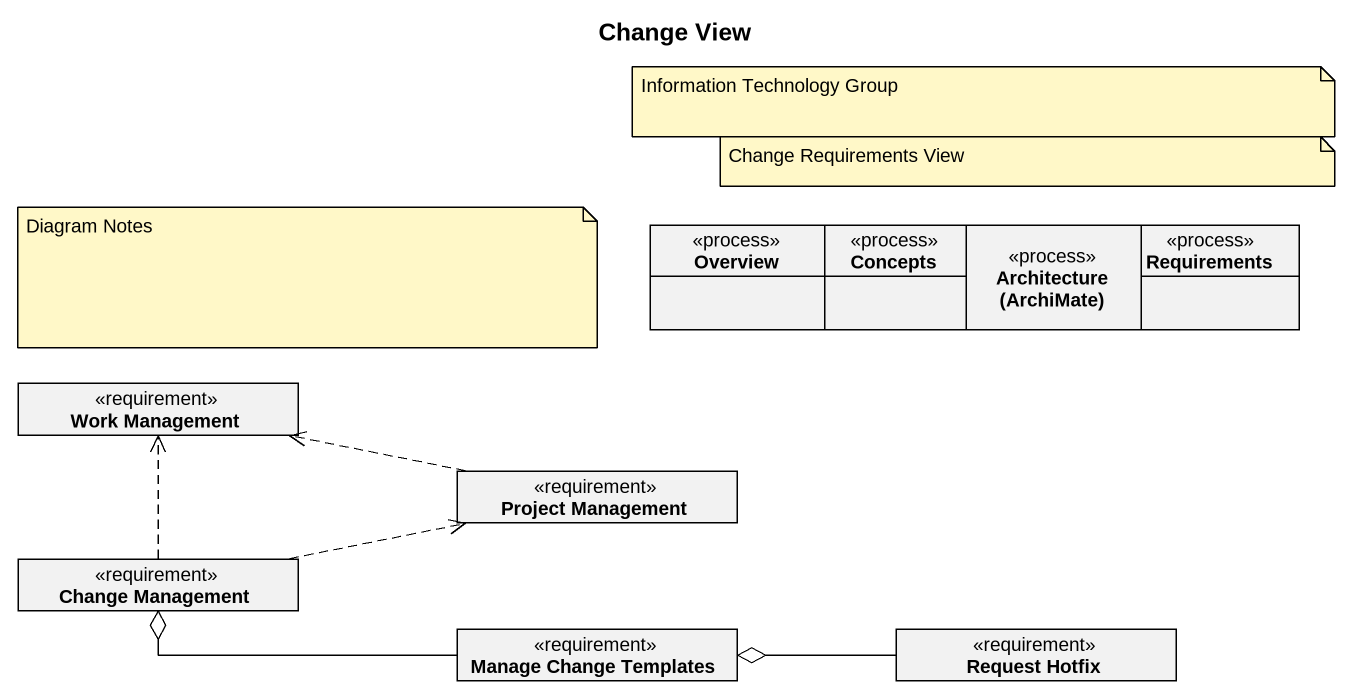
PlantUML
@startuml
title Change View
hide circle
hide empty members
class Overview <<process>>
class Concepts <<process>>
class "Architecture (ArchiMate)" as Architecture_ArchiMate <<process>>
class Requirements <<process>>
class "Work Management" as Work_Management <<requirement>>
class "Project Management" as Project_Management <<requirement>>
class "Change Management" as Change_Management <<requirement>>
class "Manage Change Templates" as Manage_Change_Templates <<requirement>>
class "Request Hotfix" as Request_Hotfix <<requirement>>
Project_Management .left.> Work_Management
Change_Management .up.> Work_Management
Change_Management .right.> Project_Management
Manage_Change_Templates -left-o Change_Management
Request_Hotfix -left-o Manage_Change_Templates
note as N1
  Information Technology Group
end note
note as N2
  Change Requirements View
end note
note as N3
  Diagram Notes
end note
@enduml
